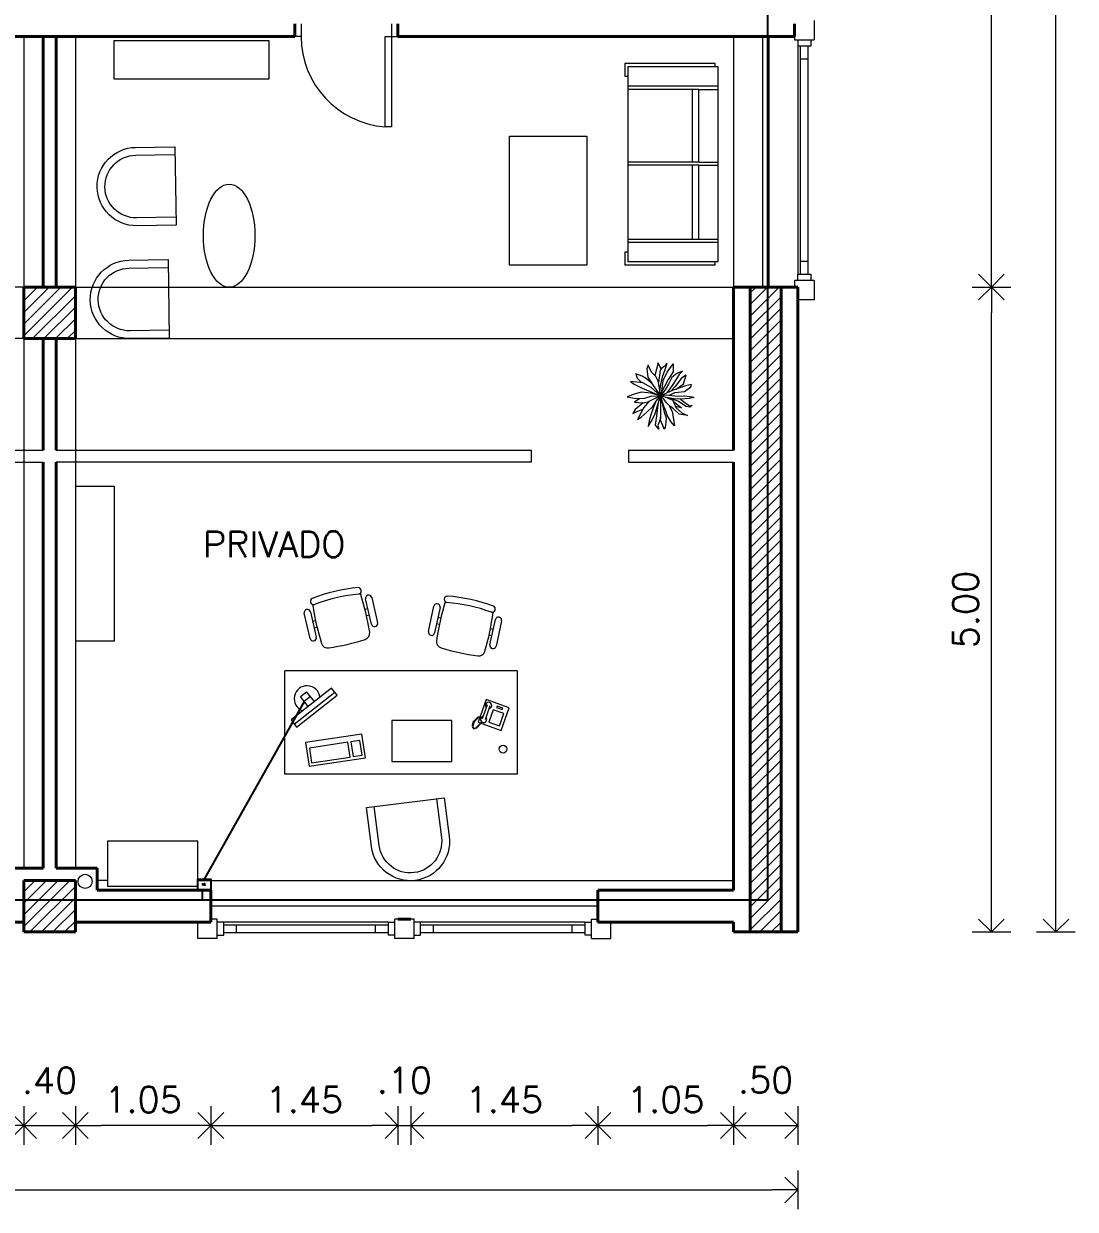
# Model space of a CAD drawing. Extents: x 952 to 1351, y -109 to 188.
# Drawn here: x 1339.54 to 1347.69, y 112.71 to 121.9 of the extents above; entities that cross this region are included whole.
import ezdxf

# ---------------------------------------------------------------- set-up
doc = ezdxf.new("R2010")
doc.units = 0
doc.header["$LTSCALE"] = 0.5
doc.layers.get('0').update_dxf_attribs({"linetype": 'CONTINUOUS'})
doc.layers.get('Defpoints').update_dxf_attribs({"linetype": 'CONTINUOUS'})
for name, color, linetype, lineweight in [('Acotaciones', 9, 'CONTINUOUS', 9), ('Carpintería', 55, 'CONTINUOUS', 20), ('Detalles .05', 243, 'CONTINUOUS', 5), ('Detalles 01', 8, 'CONTINUOUS', 9), ('Equipamiento movil', 33, 'CONTINUOUS', 9), ('Muros corte', 7, 'CONTINUOUS', 40), ('Punta 02', 11, 'CONTINUOUS', 20), ('Tratamiento pisos', 251, 'CONTINUOUS', 9), ('Vidrios', 147, 'CONTINUOUS', 13)]:
    doc.layers.add(name, color=color, linetype=linetype, lineweight=lineweight)
doc.layers.add('Cableado', color=100, linetype='CONTINUOUS')
doc.styles.add('Texto 2 mm', font='simplex.shx', dxfattribs={"height": 0.2})
doc.styles.add('Texto 5 mm', font='simplex.shx', dxfattribs={"height": 0.5})
doc.dimstyles.new('Primera línea', dxfattribs={"dimscale": 0, "dimtxt": 0.2, "dimasz": 0.2, "dimexe": 0.15, "dimexo": 0, "dimgap": 0.1, "dimtad": 1, "dimzin": 4, "dimdsep": 46, "dimtxsty": 'Texto 2 mm', "dimblk": 'OPEN90', "dimcen": 2.5, "dimclrd": 256, "dimclre": 256, "dimclrt": 256, "dimadec": 0, "dimazin": 0, "dimtfac": 1, "dimtmove": 2, "dimatfit": 3, "dimldrblk": 'OPEN90', "dimfxl": 1, "dimtolj": 1, "dimtzin": 0, "dimlwd": -1, "dimlwe": -1, "dimarcsym": 0})
doc.dimstyles.new('Segunda línea', dxfattribs={"dimscale": 0, "dimtxt": 0.2, "dimasz": 0.2, "dimexe": 0.15, "dimexo": 0.5, "dimgap": 0.1, "dimtad": 1, "dimzin": 4, "dimdsep": 46, "dimtxsty": 'Texto 2 mm', "dimblk": 'OPEN90', "dimcen": 2.5, "dimclrd": 256, "dimclre": 256, "dimclrt": 256, "dimadec": 0, "dimazin": 0, "dimtfac": 1, "dimtmove": 2, "dimatfit": 3, "dimldrblk": 'OPEN90', "dimfxl": 1, "dimtolj": 1, "dimtzin": 0, "dimlwd": -1, "dimlwe": -1, "dimarcsym": 0})
pattern_1 = [(45, (102.69759, 2.652385), (-0.0449012806, 0.0449012806), [])]

# ---------------------------------------------------------------- blocks, each defined once
blk = doc.blocks.new('_Open90')
at = {"color": 0, "linetype": 'ByBlock', "lineweight": -2}
for p, q in [((-0.5, 0.5), (0, 0)), ((0, 0), (-1, 0)), ((0, 0), (-0.5, -0.5))]:
    blk.add_line(p, q, dxfattribs=at)
blk = doc.blocks.new('*D403')
at = {"layer": 'Acotaciones', "transparency": 16777216}
for p, q in [((1346.8932, 119.8575), (1347.1932, 119.8575)), ((1347.0432, 115.0575), (1347.0432, 119.6575)), ((1346.8932, 114.8575), (1347.1932, 114.8575))]:
    blk.add_line(p, q, dxfattribs=at)
at = {"layer": 'Defpoints', "color": 0, "transparency": 16777216}
for p in [(1346.8932, 119.8575), (1347.0432, 119.8575), (1346.8932, 114.8575)]:
    blk.add_point(p, dxfattribs=at)
at = {"layer": 'Acotaciones', "transparency": 16777216, "xscale": 0.2, "yscale": 0.2, "zscale": 0.2}
for p, rotation in [((1347.0432, 119.8575), 90), ((1347.0432, 114.8575), 270)]:
    blk.add_blockref('_Open90', p, dxfattribs=dict(at, rotation=rotation))
at = {"layer": 'Acotaciones', "transparency": 16777216, "insert": (1346.8432, 117.3575), "char_height": 0.2, "attachment_point": 5, "rotation": 90, "style": 'Texto 2 mm'}
blk.add_mtext('\\A1;5.00', dxfattribs=at)
blk = doc.blocks.new('*D404')
at = {"layer": 'Acotaciones', "transparency": 16777216}
for p, q in [((1346.8932, 125.8575), (1347.1932, 125.8575)), ((1347.0432, 120.0575), (1347.0432, 125.6575)), ((1346.8932, 119.8575), (1347.1932, 119.8575))]:
    blk.add_line(p, q, dxfattribs=at)
at = {"layer": 'Defpoints', "color": 0, "transparency": 16777216}
for p in [(1346.8932, 125.8575), (1347.0432, 125.8575), (1346.8932, 119.8575)]:
    blk.add_point(p, dxfattribs=at)
at = {"layer": 'Acotaciones', "transparency": 16777216, "xscale": 0.2, "yscale": 0.2, "zscale": 0.2}
for p, rotation in [((1347.0432, 125.8575), 90), ((1347.0432, 119.8575), 270)]:
    blk.add_blockref('_Open90', p, dxfattribs=dict(at, rotation=rotation))
at = {"layer": 'Acotaciones', "transparency": 16777216, "insert": (1346.8432, 122.8575), "char_height": 0.2, "attachment_point": 5, "rotation": 90, "style": 'Texto 2 mm'}
blk.add_mtext('\\A1;6.00', dxfattribs=at)
blk = doc.blocks.new('*D406')
at = {"layer": 'Acotaciones', "transparency": 16777216}
for p, q in [((1347.3932, 130.8575), (1347.6932, 130.8575)), ((1347.5432, 115.0575), (1347.5432, 130.6575)), ((1347.3932, 114.8575), (1347.6932, 114.8575))]:
    blk.add_line(p, q, dxfattribs=at)
at = {"layer": 'Defpoints', "color": 0, "transparency": 16777216}
for p in [(1346.8932, 130.8575), (1347.5432, 130.8575), (1346.8932, 114.8575)]:
    blk.add_point(p, dxfattribs=at)
at = {"layer": 'Acotaciones', "transparency": 16777216, "xscale": 0.2, "yscale": 0.2, "zscale": 0.2}
for p, rotation in [((1347.5432, 130.8575), 90), ((1347.5432, 114.8575), 270)]:
    blk.add_blockref('_Open90', p, dxfattribs=dict(at, rotation=rotation))
at = {"layer": 'Acotaciones', "transparency": 16777216, "insert": (1347.3432, 122.8575), "char_height": 0.2, "attachment_point": 5, "rotation": 90, "style": 'Texto 2 mm'}
blk.add_mtext('\\A1;16.00', dxfattribs=at)
blk = doc.blocks.new('*D421')
at = {"layer": 'Acotaciones', "transparency": 16777216}
for p, q in [((1340.9932, 113.5075), (1340.9932, 113.2075)), ((1342.4432, 113.5075), (1342.4432, 113.2075)), ((1341.1932, 113.3575), (1342.2432, 113.3575))]:
    blk.add_line(p, q, dxfattribs=at)
at = {"layer": 'Defpoints', "color": 0, "transparency": 16777216}
for p in [(1340.9932, 113.5075), (1342.4432, 113.5075), (1342.4432, 113.3575)]:
    blk.add_point(p, dxfattribs=at)
at = {"layer": 'Acotaciones', "transparency": 16777216, "xscale": 0.2, "yscale": 0.2, "zscale": 0.2, "rotation": 180}
blk.add_blockref('_Open90', (1340.9932, 113.3575), dxfattribs=at)
at = {"layer": 'Acotaciones', "transparency": 16777216, "xscale": 0.2, "yscale": 0.2, "zscale": 0.2}
blk.add_blockref('_Open90', (1342.4432, 113.3575), dxfattribs=at)
at = {"layer": 'Acotaciones', "transparency": 16777216, "insert": (1341.7182, 113.5575), "char_height": 0.2, "attachment_point": 5, "style": 'Texto 2 mm'}
blk.add_mtext('\\A1;1.45', dxfattribs=at)
blk = doc.blocks.new('*D422')
at = {"layer": 'Acotaciones', "transparency": 16777216}
for p, q in [((1342.5432, 113.5075), (1342.5432, 113.2075)), ((1343.9932, 113.5075), (1343.9932, 113.2075)), ((1342.7432, 113.3575), (1343.7932, 113.3575))]:
    blk.add_line(p, q, dxfattribs=at)
at = {"layer": 'Defpoints', "color": 0, "transparency": 16777216}
for p in [(1342.5432, 113.5075), (1343.9932, 113.5075), (1343.9932, 113.3575)]:
    blk.add_point(p, dxfattribs=at)
at = {"layer": 'Acotaciones', "transparency": 16777216, "xscale": 0.2, "yscale": 0.2, "zscale": 0.2, "rotation": 180}
blk.add_blockref('_Open90', (1342.5432, 113.3575), dxfattribs=at)
at = {"layer": 'Acotaciones', "transparency": 16777216, "xscale": 0.2, "yscale": 0.2, "zscale": 0.2}
blk.add_blockref('_Open90', (1343.9932, 113.3575), dxfattribs=at)
at = {"layer": 'Acotaciones', "transparency": 16777216, "insert": (1343.2682, 113.5575), "char_height": 0.2, "attachment_point": 5, "style": 'Texto 2 mm'}
blk.add_mtext('\\A1;1.45', dxfattribs=at)
blk = doc.blocks.new('*D423')
at = {"layer": 'Acotaciones', "transparency": 16777216}
for p, q in [((1343.9932, 113.5075), (1343.9932, 113.2075)), ((1345.0432, 113.5075), (1345.0432, 113.2075)), ((1344.1932, 113.3575), (1344.8432, 113.3575))]:
    blk.add_line(p, q, dxfattribs=at)
at = {"layer": 'Defpoints', "color": 0, "transparency": 16777216}
for p in [(1343.9932, 113.5075), (1345.0432, 113.5075), (1345.0432, 113.3575)]:
    blk.add_point(p, dxfattribs=at)
at = {"layer": 'Acotaciones', "transparency": 16777216, "xscale": 0.2, "yscale": 0.2, "zscale": 0.2, "rotation": 180}
blk.add_blockref('_Open90', (1343.9932, 113.3575), dxfattribs=at)
at = {"layer": 'Acotaciones', "transparency": 16777216, "xscale": 0.2, "yscale": 0.2, "zscale": 0.2}
blk.add_blockref('_Open90', (1345.0432, 113.3575), dxfattribs=at)
at = {"layer": 'Acotaciones', "transparency": 16777216, "insert": (1344.5182, 113.5575), "char_height": 0.2, "attachment_point": 5, "style": 'Texto 2 mm'}
blk.add_mtext('\\A1;1.05', dxfattribs=at)
blk = doc.blocks.new('*D424')
at = {"layer": 'Acotaciones', "transparency": 16777216}
for p, q in [((1317.3432, 113.0075), (1317.3432, 112.7075)), ((1345.5432, 113.0075), (1345.5432, 112.7075)), ((1317.5432, 112.8575), (1345.3432, 112.8575))]:
    blk.add_line(p, q, dxfattribs=at)
at = {"layer": 'Defpoints', "color": 0, "transparency": 16777216}
for p in [(1317.3432, 113.5075), (1345.5432, 113.5075), (1345.5432, 112.8575)]:
    blk.add_point(p, dxfattribs=at)
at = {"layer": 'Acotaciones', "transparency": 16777216, "xscale": 0.2, "yscale": 0.2, "zscale": 0.2, "rotation": 180}
blk.add_blockref('_Open90', (1317.3432, 112.8575), dxfattribs=at)
at = {"layer": 'Acotaciones', "transparency": 16777216, "xscale": 0.2, "yscale": 0.2, "zscale": 0.2}
blk.add_blockref('_Open90', (1345.5432, 112.8575), dxfattribs=at)
at = {"layer": 'Acotaciones', "transparency": 16777216, "insert": (1331.4432, 113.0575), "char_height": 0.2, "attachment_point": 5, "style": 'Texto 2 mm'}
blk.add_mtext('\\A1;28.20', dxfattribs=at)
blk = doc.blocks.new('*D425')
at = {"layer": 'Acotaciones', "transparency": 16777216}
for p, q in [((1338.4432, 113.5075), (1338.4432, 113.2075)), ((1339.5432, 113.5075), (1339.5432, 113.2075)), ((1338.6432, 113.3575), (1339.3432, 113.3575))]:
    blk.add_line(p, q, dxfattribs=at)
at = {"layer": 'Defpoints', "color": 0, "transparency": 16777216}
for p in [(1338.4432, 113.5075), (1339.5432, 113.5075), (1339.5432, 113.3575)]:
    blk.add_point(p, dxfattribs=at)
at = {"layer": 'Acotaciones', "transparency": 16777216, "xscale": 0.2, "yscale": 0.2, "zscale": 0.2, "rotation": 180}
blk.add_blockref('_Open90', (1338.4432, 113.3575), dxfattribs=at)
at = {"layer": 'Acotaciones', "transparency": 16777216, "xscale": 0.2, "yscale": 0.2, "zscale": 0.2}
blk.add_blockref('_Open90', (1339.5432, 113.3575), dxfattribs=at)
at = {"layer": 'Acotaciones', "transparency": 16777216, "insert": (1338.9932, 113.5575), "char_height": 0.2, "attachment_point": 5, "style": 'Texto 2 mm'}
blk.add_mtext('\\A1;1.10', dxfattribs=at)
blk = doc.blocks.new('*D426')
at = {"layer": 'Acotaciones', "transparency": 16777216}
for p, q in [((1339.9432, 113.5075), (1339.9432, 113.2075)), ((1340.9932, 113.5075), (1340.9932, 113.2075)), ((1340.7932, 113.3575), (1340.1432, 113.3575))]:
    blk.add_line(p, q, dxfattribs=at)
at = {"layer": 'Defpoints', "color": 0, "transparency": 16777216}
for p in [(1339.9432, 113.5075), (1340.9932, 113.5075), (1339.9432, 113.3575)]:
    blk.add_point(p, dxfattribs=at)
at = {"layer": 'Acotaciones', "transparency": 16777216, "xscale": 0.2, "yscale": 0.2, "zscale": 0.2, "rotation": 180}
blk.add_blockref('_Open90', (1339.9432, 113.3575), dxfattribs=at)
at = {"layer": 'Acotaciones', "transparency": 16777216, "xscale": 0.2, "yscale": 0.2, "zscale": 0.2}
blk.add_blockref('_Open90', (1340.9932, 113.3575), dxfattribs=at)
at = {"layer": 'Acotaciones', "transparency": 16777216, "insert": (1340.4682, 113.5575), "char_height": 0.2, "attachment_point": 5, "style": 'Texto 2 mm'}
blk.add_mtext('\\A1;1.05', dxfattribs=at)
blk = doc.blocks.new('Silla 2')
for p, q in [((15, 15), (0, 15)), ((0, 15), (0, -15)), ((15, 12), (0, 12)), ((0, -12), (15, -12)), ((0, -15), (15, -15))]:
    blk.add_line(p, q)
for radius in [15, 12]:
    blk.add_arc((15, 0), radius, 270, 90)
blk = doc.blocks.new('Treei')
for p, q in [((-2.15, 4.1), (-3.71, 4.62)), ((-3.71, 4.62), (-3.16, 3.73)), ((-1.6, 5.41), (-2.01, 5.58)), ((-2.01, 5.58), (-1.8, 4.47)), ((-1.8, 4.47), (-1.02, 2.25)), ((-0.75, 4.27), (-1.6, 5.41)), ((0.01, 4.32), (0.22, 5.68)), ((0.06, 3.09), (0.01, 4.32)), ((0.22, 5.68), (0.34, 5.97)), ((0.34, 5.97), (0.52, 5.11)), ((0.52, 5.11), (0.61, 3.71)), ((0.61, 3.58), (1.42, 4.57)), ((1.92, 4.62), (1.05, 3.19)), ((1.42, 4.57), (1.81, 5.28)), ((1.81, 5.28), (1.78, 5.7)), ((1.78, 5.7), (2.06, 5.28)), ((2.06, 5.28), (1.92, 4.62)), ((3.12, 3.85), (3.58, 4.84)), ((3.58, 4.84), (3.3, 3.31)), ((-5.76, 2.23), (-4.31, 2.25)), ((-4.26, 1.14), (-5.76, 2.23)), ((-3.94, 3.46), (-4.45, 3.93)), ((-4.45, 3.93), (-4.03, 2.89)), ((-4.31, 2.25), (-2.93, 1.32)), ((-4.03, 2.89), (-3.28, 2.03)), ((-3.05, 2.89), (-3.94, 3.46)), ((-3.16, 3.73), (-1.67, 2.62)), ((-1.83, 2.15), (-3.05, 2.89)), ((-1.21, 2.79), (-2.15, 4.1)), ((-0.51, 1.14), (-1.83, 2.15)), ((-1.67, 2.62), (-0.88, 1.91)), ((-1.02, 2.25), (0.03, -0.03)), ((-0.56, 2.57), (-0.75, 4.27)), ((-0.11, 1.56), (-0.56, 2.57)), ((-0.17, 1), (0.06, 3.09)), ((0.2, 0.77), (0.8, 2.18)), ((0.57, 2.38), (0.31, 1.05)), ((1.05, 3.19), (0.44, 1.74)), ((0.61, 3.71), (0.57, 2.38)), ((0.8, 2.18), (2.11, 2.72)), ((0.96, 2.25), (2.2, 3.73)), ((2.2, 3.73), (1.92, 2.62)), ((2.36, 2.28), (1.99, 1.81)), ((2.11, 2.72), (3.12, 3.85)), ((3.3, 3.31), (2.36, 2.28)), ((2.82, 2.08), (4.22, 2.33)), ((4.22, 2.33), (5.46, 2.47)), ((5.46, 2.47), (4.64, 1.81)), ((-4.76, 0.09), (-5.92, -0.48)), ((-5.51, 0.92), (-5.8, 1.09)), ((-5.8, 1.09), (-4.68, 0.77)), ((-5.12, 0.4), (-5.51, 0.92)), ((-4.61, -0.04), (-5.12, 0.4)), ((-4.68, 0.77), (-3.34, 0.26)), ((-2.77, 0.45), (-4.26, 1.14)), ((-3.34, 0.26), (-1.78, -0.09)), ((-3.28, 2.03), (-2.08, 1.39)), ((-2.93, 1.32), (-0.51, 0.11)), ((-0.77, 0.18), (-2.77, 0.45)), ((-2.08, 1.39), (-1.04, 0.82)), ((-1.04, 0.82), (0.03, -0.03)), ((0.03, -0.03), (-0.77, 0.18)), ((0.03, -0.03), (-0.17, 1)), ((0.03, -0.03), (0.2, 0.77)), ((2.04, 0.65), (0.03, -0.03)), ((0.7, 0.63), (0.03, -0.03)), ((0.03, -0.03), (2.96, 0.63)), ((1.85, 0.03), (0.03, -0.03)), ((1.28, 1.02), (0.7, 0.63)), ((1.99, 1.81), (1.28, 1.02)), ((1.69, 1.48), (2.82, 2.08)), ((3.28, 0.01), (1.85, 0.03)), ((2.73, 0.9), (2.04, 0.65)), ((3.51, 1.17), (2.73, 0.9)), ((2.96, 0.63), (3.97, 1)), ((4.41, -0.01), (3.28, 0.01)), ((4.64, 1.81), (3.51, 1.17)), ((3.97, 1), (4.77, 0.95)), ((5.39, 0.4), (4.41, -0.01)), ((4.77, 0.95), (5.72, 0.8)), ((6.02, 0.65), (5.39, 0.4)), ((5.72, 0.8), (6.02, 0.65)), ((-5.92, -0.48), (-3.64, -1.03)), ((-4.26, -1.67), (-5.51, -2.28)), ((-2.36, -0.36), (-4.61, -0.04)), ((-3.44, -0.9), (-4.26, -1.67)), ((-2.65, -0.43), (-3.44, -0.9)), ((-3.37, -2.31), (-1.83, -1.37)), ((-2.28, -1.64), (-3.05, -2.53)), ((-1.34, -0.24), (-2.65, -0.43)), ((-1.46, -1.72), (-2.33, -3.24)), ((-1.83, -1.37), (0.03, -0.03)), ((-1.78, -0.09), (-0.95, -0.18)), ((0.03, -0.03), (-1.46, -1.72)), ((-1.39, -3.32), (0.03, -0.03)), ((0.03, -0.03), (-1.34, -0.24)), ((-0.47, -1.76), (-0.63, -3.46)), ((0.03, -0.03), (-0.47, -1.76)), ((0.11, -1.72), (0.03, -0.03)), ((0.03, -0.03), (1.07, -2.16)), ((1, -0.83), (0.03, -0.03)), ((3.21, -0.98), (0.03, -0.03)), ((0.45, -2.92), (0.11, -1.72)), ((1.97, -1.44), (1, -0.83)), ((1.3, -3.19), (1.03, -2.11)), ((4.06, -0.75), (1.24, -0.39)), ((1.31, -1.02), (3.1, -1.64)), ((2.93, -2.41), (1.97, -1.44)), ((3.1, -1.64), (4.24, -2.04)), ((4.47, -1.62), (3.21, -0.98)), ((3.92, 0), (5.37, -0.51)), ((5.3, -0.93), (4.06, -0.75)), ((4.24, -2.04), (5.56, -2.28)), ((5.56, -2.28), (4.47, -1.62)), ((6.02, -0.34), (5.3, -0.93)), ((5.37, -0.51), (6.02, -0.34)), ((-5.51, -2.28), (-4.86, -2.48)), ((-4.86, -2.48), (-3.37, -2.31)), ((-3.55, -3.37), (-3.92, -4.48)), ((-3.92, -4.48), (-3.16, -4.25)), ((-3.05, -2.53), (-3.55, -3.37)), ((-3.16, -4.25), (-2.38, -3.46)), ((-2.33, -3.24), (-2.56, -5.44)), ((-2.06, -4.77), (-1.39, -3.32)), ((-0.63, -3.46), (-0.35, -4.6)), ((0.5, -4.43), (0.45, -2.92)), ((0.5, -3.74), (1.19, -4.72)), ((1.07, -2.16), (2.15, -3.07)), ((1.19, -4.72), (1.28, -3.19)), ((1.28, -3.19), (2.47, -4.62)), ((2.15, -3.07), (3.12, -3.59)), ((2.93, -4.4), (2.43, -3.22)), ((3.85, -3.54), (2.93, -2.41)), ((3.12, -3.59), (4.27, -4.18)), ((4.27, -4.18), (3.85, -3.54)), ((-2.56, -5.44), (-2.06, -4.77)), ((-0.35, -4.6), (0.2, -6.03)), ((0.2, -6.03), (0.5, -4.43)), ((2.47, -4.62), (3.23, -5.02)), ((3.23, -5.02), (2.93, -4.4))]:
    blk.add_line(p, q)
blk = doc.blocks.new('TELEFONO')
at = {"layer": 'Detalles .05'}
for p, q in [((0.139, 0.134), (-0.098, 0.134)), ((-0.098, 0.134), (-0.098, -0.099)), ((0.139, -0.099), (0.139, 0.134)), ((-0.071, 0.089), (-0.071, -0.055)), ((-0.043, 0.089), (-0.043, -0.055)), ((0.108, 0.063), (0, 0.063)), ((0, 0.063), (0, -0.063)), ((0.081, 0.108), (0.023, 0.108)), ((0.023, 0.108), (0.023, 0.094)), ((0.023, 0.094), (0.081, 0.094)), ((0.027, 0.041), (0.027, 0.041)), ((0.027, 0.014), (0.027, 0.014)), ((0.054, 0.041), (0.054, 0.041)), ((0.054, 0.014), (0.054, 0.014)), ((0.081, 0.094), (0.081, 0.108)), ((0.081, 0.041), (0.081, 0.041)), ((0.081, 0.014), (0.081, 0.014)), ((0.108, -0.063), (0.108, 0.063)), ((-0.129, -0.104), (-0.147, -0.11)), ((-0.124, -0.093), (-0.141, -0.098)), ((-0.118, -0.081), (-0.135, -0.087)), ((-0.112, -0.07), (-0.129, -0.075)), ((-0.106, -0.058), (-0.124, -0.064)), ((-0.101, -0.047), (-0.118, -0.052)), ((-0.098, -0.099), (0.139, -0.099)), ((-0.067, -0.083), (-0.078, -0.116)), ((0, -0.063), (0.108, -0.063)), ((0.027, -0.013), (0.027, -0.013)), ((0.027, -0.04), (0.027, -0.04)), ((0.054, -0.013), (0.054, -0.013)), ((0.054, -0.04), (0.054, -0.04)), ((0.081, -0.013), (0.081, -0.013)), ((0.081, -0.04), (0.081, -0.04)), ((-0.129, -0.116), (-0.147, -0.121)), ((-0.129, -0.127), (-0.147, -0.133)), ((-0.129, -0.139), (-0.147, -0.145)), ((-0.124, -0.15), (-0.141, -0.156)), ((-0.118, -0.162), (-0.135, -0.168)), ((-0.104, -0.17), (-0.122, -0.176)), ((-0.089, -0.156), (-0.106, -0.162)), ((-0.083, -0.145), (-0.101, -0.15)), ((-0.078, -0.133), (-0.095, -0.139)), ((-0.072, -0.121), (-0.089, -0.127))]:
    blk.add_line(p, q, dxfattribs=at)
for centre, start, end in [((-0.057, 0.089), 298.4915, 241.5085), ((-0.057, -0.055), 118.4915, 61.5085)]:
    blk.add_arc(centre, 0.0302, start, end, dxfattribs=at)
blk = doc.blocks.new('RECTANG')
for p, q in [((1, 1), (0, 1)), ((0, 1), (0, 0)), ((1, 0), (1, 1)), ((0, 0), (1, 0))]:
    blk.add_line(p, q)
blk = doc.blocks.new('KEYBOARD', base_point=(60, 294))
for p, xscale, yscale, zscale in [((60, 294), 19, 8, 19), ((61, 295), 13, 5, 13), ((75, 295), 3, 5, 3)]:
    blk.add_blockref('RECTANG', p, dxfattribs=dict(xscale=xscale, yscale=yscale, zscale=zscale))
blk = doc.blocks.new('Silla 1')
at = {"layer": 'Equipamiento movil'}
for p, q in [((-0.1131, 0.2664), (0.0295, 0.409)), ((0.0638, 0.3747), (-0.0788, 0.2321)), ((-0.0254, 0.2855), (-0.0091, 0.2693)), ((0.0104, 0.3213), (0.0268, 0.3048)), ((0.2321, -0.0788), (0.3747, 0.0638)), ((0.409, 0.0295), (0.2664, -0.1131)), ((0.3048, 0.0268), (0.3213, 0.0104)), ((0.2693, -0.0091), (0.2855, -0.0254))]:
    blk.add_line(p, q, dxfattribs=at)
for centre, radius, start, end in [((1.4058, -1.1273), 1.9881, 130.22446, 139.18175), ((0.0467, 0.3919), 0.0242, 315, 135), ((0.1468, 0.3964), 0.0255, 61.36309, 224.37493), ((-0.654, -0.654), 1.2956, 37.15841, 52.84159), ((-0.6508, -0.6508), 1.3416, 37.13099, 52.86901), ((-0.0959, 0.2492), 0.0242, 135, 315), ((-0.0605, 0.1393), 0.0505, 139.18175, 220.81825), ((1.4058, 1.4058), 1.9881, 220.81825, 229.18175), ((-1.1273, 1.4058), 1.9881, 310.81825, 319.77554), ((0.3964, 0.1468), 0.0255, 225.62507, 28.63691), ((0.3919, 0.0467), 0.0242, 315, 135), ((0.2492, -0.0959), 0.0242, 135, 315), ((0.1393, -0.0605), 0.0505, 229.18175, 310.81825)]:
    blk.add_arc(centre, radius, start, end, dxfattribs=at)

msp = doc.modelspace()

# ---------------------------------------------------------------- hatches: boundary and pattern name
at = {"layer": 'Detalles 01'}
h = msp.add_hatch(dxfattribs=at)
h.set_pattern_fill('ANSI31,_O', color=256, scale=0.02)
h.set_pattern_definition(pattern_1)
h.paths.add_polyline_path([(1339.9432, 119.8575), (1339.5432, 119.8575), (1339.5432, 119.4575), (1339.9432, 119.4575)])
h = msp.add_hatch(dxfattribs=at)
h.set_pattern_fill('ANSI31,_O', color=256, scale=0.02)
h.set_pattern_definition(pattern_1)
h.paths.add_polyline_path([(1345.4132, 119.8575), (1345.1732, 119.8575), (1345.1732, 114.8575), (1345.4132, 114.8575)])
h = msp.add_hatch(dxfattribs=at)
h.set_pattern_fill('ANSI31,_O', color=256, scale=0.02)
h.set_pattern_definition(pattern_1)
h.paths.add_polyline_path([(1339.9432, 115.2575), (1339.5432, 115.2575), (1339.5432, 114.8575), (1339.9432, 114.8575)])

# ---------------------------------------------------------------- linework, layer by layer
at = {"layer": 'Acotaciones'}
for p, q in [((1339.5432, 113.3575), (1339.6432, 113.4575)), ((1339.9432, 113.3575), (1339.8432, 113.4575)), ((1345.0432, 113.5075), (1345.0432, 113.2075)), ((1345.0432, 113.3575), (1345.1432, 113.4575)), ((1345.5432, 113.3575), (1345.4432, 113.4575)), ((1345.5432, 113.5075), (1345.5432, 113.2075)), ((1339.5432, 113.3575), (1339.9432, 113.3575)), ((1339.6432, 113.2575), (1339.5432, 113.3575)), ((1339.8432, 113.2575), (1339.9432, 113.3575)), ((1342.4432, 113.3575), (1342.5432, 113.3575)), ((1345.0432, 113.3575), (1345.5432, 113.3575)), ((1345.1432, 113.2575), (1345.0432, 113.3575)), ((1345.4432, 113.2575), (1345.5432, 113.3575))]:
    msp.add_line(p, q, dxfattribs=at)
at = {"layer": 'Cableado'}
for p, q in [((1345.3072, 128.3549), (1345.3072, 115.1074)), ((1341.7176, 116.6455), (1340.9427, 115.2671)), ((1340.9289, 115.1074), (1340.9289, 115.1825)), ((1335.3875, 115.1075), (1340.9289, 115.1074)), ((1340.9289, 115.1074), (1345.3072, 115.1074))]:
    msp.add_line(p, q, dxfattribs=at)
msp.add_lwpolyline([(1340.8932, 115.2671), (1340.9927, 115.2671), (1340.9927, 115.1825), (1340.8932, 115.1825)], close=True, dxfattribs=at)
at = {"layer": 'Carpintería'}
for p, q in [((1341.6932, 121.8992), (1341.6932, 121.7992)), ((1342.3932, 121.8992), (1342.3932, 121.7992)), ((1345.6682, 121.9242), (1345.6682, 121.7742)), ((1341.6932, 121.7992), (1341.6432, 121.7992)), ((1342.3432, 121.0992), (1342.3432, 121.7992)), ((1342.3432, 121.7992), (1342.3932, 121.7992)), ((1342.3932, 121.7992), (1342.4432, 121.7992)), ((1342.3932, 121.7992), (1342.3932, 121.0992)), ((1345.5182, 121.7992), (1345.5182, 121.7742)), ((1345.5182, 121.7742), (1345.6682, 121.7742)), ((1345.5432, 121.7742), (1345.5432, 121.7242)), ((1345.6432, 121.7242), (1345.5432, 121.7242)), ((1345.5632, 119.9575), (1345.5632, 121.7242)), ((1345.6232, 119.9575), (1345.6232, 121.7242)), ((1345.6432, 121.7742), (1345.6432, 121.7242)), ((1345.6232, 121.6242), (1345.5632, 121.6242)), ((1342.3932, 121.0992), (1342.3432, 121.0992)), ((1345.5632, 120.0575), (1345.6232, 120.0575)), ((1345.5432, 119.9075), (1345.5432, 119.9575)), ((1345.5432, 119.9575), (1345.6432, 119.9575)), ((1345.6432, 119.9575), (1345.6432, 119.9075)), ((1345.6682, 119.9075), (1345.5182, 119.9075)), ((1345.5182, 119.9075), (1345.5182, 119.8575)), ((1345.6682, 119.9075), (1345.6682, 119.7575)), ((1345.6682, 119.7575), (1345.5432, 119.7575)), ((1340.8932, 114.8075), (1340.8932, 114.9325)), ((1341.0432, 114.9575), (1340.9932, 114.9575)), ((1341.0432, 114.8075), (1341.0432, 114.9575)), ((1341.0932, 114.9325), (1341.0432, 114.9325)), ((1341.0932, 114.8325), (1341.0932, 114.9325)), ((1341.0932, 114.9125), (1342.3682, 114.9125)), ((1341.1932, 114.8525), (1341.1932, 114.9125)), ((1342.2682, 114.8525), (1342.2682, 114.9125)), ((1342.3682, 114.9325), (1342.3682, 114.8325)), ((1342.3682, 114.9325), (1342.4182, 114.9325)), ((1342.4182, 114.8075), (1342.4182, 114.9575)), ((1342.4432, 114.9575), (1342.4182, 114.9575)), ((1342.5682, 114.9575), (1342.5432, 114.9575)), ((1342.5682, 114.8075), (1342.5682, 114.9575)), ((1342.6182, 114.9325), (1342.5682, 114.9325)), ((1342.6182, 114.8325), (1342.6182, 114.9325)), ((1342.6182, 114.9125), (1343.8932, 114.9125)), ((1342.7182, 114.8525), (1342.7182, 114.9125)), ((1343.7932, 114.8525), (1343.7932, 114.9125)), ((1343.8932, 114.8325), (1343.8932, 114.9325)), ((1343.8932, 114.9325), (1343.9432, 114.9325)), ((1343.9432, 114.8075), (1343.9432, 114.9575)), ((1343.9432, 114.9575), (1343.9932, 114.9575)), ((1344.0932, 114.8075), (1344.0932, 114.9325)), ((1341.0432, 114.8075), (1340.8932, 114.8075)), ((1341.0432, 114.8325), (1341.0932, 114.8325)), ((1341.0932, 114.8525), (1342.3682, 114.8525)), ((1342.4182, 114.8325), (1342.3682, 114.8325)), ((1342.5682, 114.8075), (1342.4182, 114.8075)), ((1342.5682, 114.8325), (1342.6182, 114.8325)), ((1342.6182, 114.8525), (1343.8932, 114.8525)), ((1343.9432, 114.8325), (1343.8932, 114.8325)), ((1343.9432, 114.8075), (1344.0932, 114.8075))]:
    msp.add_line(p, q, dxfattribs=at)
at = {"layer": 'Detalles 01'}
for p, q in [((1345.2682, 121.7992), (1345.2682, 119.8575)), ((1345.3182, 121.7992), (1345.3182, 119.8575)), ((1345.5432, 121.7242), (1345.5432, 119.9575)), ((1342.5432, 115.1075), (1340.9932, 115.1075)), ((1343.9932, 115.1075), (1342.5432, 115.1075)), ((1342.4432, 115.0575), (1340.9932, 115.0575)), ((1343.9932, 115.0575), (1342.4432, 115.0575)), ((1342.3682, 114.9325), (1341.0932, 114.9325)), ((1343.8932, 114.9325), (1342.6182, 114.9325))]:
    msp.add_line(p, q, dxfattribs=at)
msp.add_circle((1340.0188, 115.2497), 0.055, dxfattribs=at)
msp.add_arc((1342.3967, 121.8006), 0.7035, 180.11712, 265.64068, dxfattribs=at)
at = {"layer": 'Equipamiento movil'}
for p, q in [((1340.2432, 121.7692), (1341.4432, 121.7692)), ((1340.2432, 121.4692), (1340.2432, 121.7692)), ((1341.4432, 121.7692), (1341.4432, 121.4692)), ((1341.4432, 121.4692), (1340.2432, 121.4692)), ((1343.3069, 120.027), (1343.3069, 121.027)), ((1343.3069, 121.027), (1343.9069, 121.027)), ((1343.9069, 121.027), (1343.9069, 120.027)), ((1343.9069, 120.027), (1343.3069, 120.027)), ((1339.9432, 118.3128), (1340.2432, 118.3128)), ((1340.2432, 118.3128), (1340.2432, 117.1128)), ((1340.2432, 117.1128), (1339.9432, 117.1128)), ((1341.5668, 116.0811), (1341.5668, 116.8811)), ((1343.3668, 116.8811), (1341.5668, 116.8811)), ((1343.3668, 116.8811), (1343.3668, 116.0811)), ((1341.9293, 116.7484), (1341.6149, 116.501)), ((1341.9725, 116.6934), (1341.9293, 116.7484)), ((1341.6396, 116.4696), (1341.954, 116.7169)), ((1341.6582, 116.446), (1341.9725, 116.6934)), ((1341.6878, 116.6833), (1341.7349, 116.7204)), ((1341.7485, 116.6062), (1341.6878, 116.6833)), ((1341.7647, 116.6826), (1341.7176, 116.6455)), ((1341.7957, 116.6433), (1341.7349, 116.7204)), ((1341.6149, 116.501), (1341.6582, 116.446)), ((1342.3964, 116.4964), (1342.3964, 116.1801)), ((1342.8623, 116.4964), (1342.3964, 116.4964)), ((1342.8623, 116.1801), (1342.8623, 116.4964)), ((1342.3964, 116.1801), (1342.8623, 116.1801)), ((1343.3668, 116.0811), (1341.5668, 116.0811)), ((1340.8932, 115.5625), (1340.1932, 115.5625)), ((1340.1932, 115.5625), (1340.1932, 115.2125)), ((1340.8932, 115.2125), (1340.8932, 115.5625)), ((1340.1932, 115.2125), (1340.8932, 115.2125))]:
    msp.add_line(p, q, dxfattribs=at)
at = {"layer": 'Equipamiento movil', "ltscale": 0.009}
for p, q in [((1344.9011, 121.5895), (1344.2011, 121.5895)), ((1344.2011, 121.5895), (1344.2011, 121.4895)), ((1344.9261, 121.5645), (1344.2261, 121.5645)), ((1344.2261, 121.5645), (1344.2261, 121.4145)), ((1344.9011, 121.5645), (1344.9011, 121.5895)), ((1344.9261, 120.052), (1344.9261, 121.5645)), ((1344.2261, 121.4895), (1344.2011, 121.4895)), ((1344.2261, 121.4145), (1344.2261, 120.052)), ((1344.9261, 121.4145), (1344.2261, 121.4145)), ((1344.7761, 121.3895), (1344.2261, 121.3895)), ((1344.7261, 120.827), (1344.7261, 121.3895)), ((1344.7761, 120.827), (1344.7761, 121.3895)), ((1344.7761, 121.3895), (1344.9261, 121.3895)), ((1344.7761, 120.827), (1344.2261, 120.827)), ((1344.7761, 120.827), (1344.2261, 120.827)), ((1344.7761, 120.802), (1344.2261, 120.802)), ((1344.7261, 120.227), (1344.7261, 120.802)), ((1344.7761, 120.827), (1344.9261, 120.827)), ((1344.7761, 120.802), (1344.9261, 120.802)), ((1344.7761, 120.227), (1344.7761, 120.802)), ((1344.9261, 120.227), (1344.2261, 120.227)), ((1344.9261, 120.202), (1344.2261, 120.202)), ((1344.2261, 120.202), (1344.2261, 120.052)), ((1344.2011, 120.127), (1344.2011, 120.027)), ((1344.2261, 120.127), (1344.2011, 120.127)), ((1344.9261, 120.052), (1344.2261, 120.052)), ((1344.9011, 120.027), (1344.9011, 120.052)), ((1344.9011, 120.027), (1344.2011, 120.027))]:
    msp.add_line(p, q, dxfattribs=at)
at = {"layer": 'Equipamiento movil'}
msp.add_circle((1343.258, 116.2749), 0.03, dxfattribs=at)
msp.add_arc((1341.7392, 116.6665), 0.1, 6.08042, 250.30836, dxfattribs=at)
msp.add_ellipse((1341.1351, 120.2557), major_axis=(0, 0.4), ratio=0.5, dxfattribs=at)
at = {"layer": 'Muros corte'}
for p, q in [((1341.6432, 121.7992), (1341.6432, 121.8992)), ((1342.4432, 121.7992), (1342.4432, 121.8992)), ((1345.5182, 121.8992), (1345.5182, 121.7992)), ((1341.6432, 121.7992), (1336.8962, 121.7992)), ((1339.6932, 119.8575), (1339.6932, 121.7992)), ((1339.7932, 119.8575), (1339.7932, 121.7992)), ((1345.5182, 121.7992), (1342.4432, 121.7992)), ((1339.9432, 119.8575), (1339.5432, 119.8575)), ((1339.5432, 119.4575), (1339.5432, 119.8575)), ((1339.9432, 119.4575), (1339.9432, 119.8575)), ((1345.5432, 119.8575), (1345.0432, 119.8575)), ((1345.0432, 118.5931), (1345.0432, 119.8575)), ((1345.1732, 114.8575), (1345.1732, 119.8575)), ((1345.4132, 119.8575), (1345.4132, 114.8575)), ((1345.5432, 119.8575), (1345.5432, 114.8575)), ((1339.9432, 119.4575), (1339.5432, 119.4575)), ((1339.6932, 118.5931), (1339.6932, 119.4575)), ((1339.7932, 118.5931), (1339.7932, 119.4575)), ((1339.6932, 115.3525), (1339.6932, 118.5008)), ((1339.7932, 115.3525), (1339.7932, 118.5008)), ((1345.0432, 115.1825), (1345.0432, 118.5008)), ((1339.6932, 115.3525), (1339.3732, 115.3525)), ((1340.1132, 115.3525), (1339.7932, 115.3525)), ((1340.1132, 115.3525), (1340.1132, 115.1825)), ((1339.9432, 115.2575), (1339.5432, 115.2575)), ((1339.5432, 114.8575), (1339.5432, 115.2575)), ((1339.9432, 114.8575), (1339.9432, 115.2575)), ((1340.9932, 115.1825), (1340.1132, 115.1825)), ((1340.9932, 114.9325), (1340.9932, 115.1825)), ((1345.0432, 115.1825), (1343.9932, 115.1825)), ((1343.9932, 114.9325), (1343.9932, 115.1825)), ((1339.5432, 114.9325), (1338.4432, 114.9325)), ((1340.9932, 114.9325), (1339.9432, 114.9325)), ((1342.5432, 114.9575), (1342.4432, 114.9575)), ((1345.0432, 114.9325), (1343.9932, 114.9325)), ((1345.0432, 114.8575), (1345.0432, 114.9325)), ((1339.9432, 114.8575), (1339.5432, 114.8575)), ((1345.5432, 114.8575), (1345.0432, 114.8575)), ((1345.3682, 114.8575), (1345.2182, 114.8575))]:
    msp.add_line(p, q, dxfattribs=at)
at = {"layer": 'Tratamiento pisos'}
for p, q in [((1339.5432, 121.7992), (1339.5432, 119.8575)), ((1339.9432, 121.7992), (1339.9432, 119.8575)), ((1345.0432, 121.7992), (1345.0432, 119.8575)), ((1339.5432, 119.8575), (1336.8932, 119.8575)), ((1339.9432, 119.8575), (1340.1338, 119.8575)), ((1340.1338, 119.8575), (1342.4432, 119.8575)), ((1342.4432, 119.8575), (1345.0432, 119.8575)), ((1339.5432, 119.4575), (1336.8932, 119.4575)), ((1339.5432, 119.4575), (1339.5432, 115.3525)), ((1339.9432, 119.4575), (1339.9432, 117.1128)), ((1339.9432, 119.4575), (1340.0589, 119.4575)), ((1339.9432, 119.4575), (1342.4432, 119.4575)), ((1342.4432, 119.4575), (1345.0432, 119.4575)), ((1339.9432, 117.1128), (1339.9432, 115.3525)), ((1340.1932, 115.2575), (1340.1132, 115.2575)), ((1340.8932, 115.2575), (1342.4432, 115.2575)), ((1342.4432, 115.2575), (1345.0432, 115.2575))]:
    msp.add_line(p, q, dxfattribs=at)
at = {"layer": 'Vidrios'}
msp.add_line((1339.6932, 119.4575), (1339.6932, 119.4575), dxfattribs=at)
at = {"layer": 'Vidrios', "color": 0}
for p, q in [((1338.7679, 118.5931), (1339.6932, 118.5931)), ((1339.7932, 118.5931), (1343.4763, 118.5931)), ((1343.4763, 118.5931), (1343.4763, 118.5008)), ((1344.2312, 118.5931), (1345.0432, 118.5931)), ((1344.2312, 118.5931), (1344.2312, 118.5008)), ((1338.7679, 118.5008), (1339.6932, 118.5008)), ((1343.4763, 118.5008), (1339.7932, 118.5008)), ((1344.2312, 118.5008), (1345.0432, 118.5008))]:
    msp.add_line(p, q, dxfattribs=at)

# ---------------------------------------------------------------- block references
at = {"layer": 'Detalles .05'}
for name, p, xscale, yscale, zscale, rotation in [('Treei', (1344.4799, 119.0151), 0.04298767200000001, 0.04298767200000001, 0.04298767200000001, 270), ('TELEFONO', (1343.1653, 116.5319), 0.8, 0.8, 0.8, 340.4753668543308)]:
    msp.add_blockref(name, p, dxfattribs=dict(at, xscale=xscale, yscale=yscale, zscale=zscale, rotation=rotation))
at = {"layer": 'Equipamiento movil'}
for name, p, xscale, yscale, zscale, rotation in [('Silla 2', (1340.7189, 120.6417), -0.02025, 0.02025, 0.02025, 0.9359015187788788), ('Silla 2', (1340.6664, 119.7662), -0.02025, 0.02025, 0.02025, 0.9359015187788788), ('KEYBOARD', (1341.7549, 116.1421), 0.02326153846132684, 0.02326153846132684, 0.02326153846132684, 8.578034667057757), ('Silla 2', (1342.5012, 115.8602), -0.02025, 0.02025, 0.02025, 97.21966330044431)]:
    msp.add_blockref(name, p, dxfattribs=dict(at, xscale=xscale, yscale=yscale, zscale=zscale, rotation=rotation))
for p, rotation in [((1342.0495, 117.0875), 58.14892968003404), ((1342.9188, 117.0235), 32.7859765046892)]:
    msp.add_blockref('Silla 1', p, dxfattribs=dict(at, rotation=rotation))

# ---------------------------------------------------------------- texts
at = {"layer": 'Acotaciones', "char_height": 0.2, "attachment_point": 5, "style": 'Texto 2 mm'}
for s, insert in [('\\A1;.40', (1339.7432, 113.7065)), ('\\A1;.10', (1342.4932, 113.7076)), ('\\A1;.50', (1345.2932, 113.7093))]:
    msp.add_mtext(s, dxfattribs=dict(at, insert=insert))
at = {"layer": 'Cableado', "insert": (1340.9245, 115.2335), "char_height": 0.01595, "attachment_point": 1, "style": 'Texto 5 mm'}
msp.add_mtext_dynamic_manual_height_columns('RS', width=19.34546, gutter_width=2.5, heights=[0], dxfattribs=at)
at = {"layer": 'Punta 02', "insert": (1340.9314, 117.9635), "char_height": 0.2, "width": 1.269429, "attachment_point": 1, "style": 'Texto 2 mm'}
msp.add_mtext('PRIVADO', dxfattribs=at)

# ---------------------------------------------------------------- dimensions: what is measured, and where the dimension line sits
at = {"layer": 'Acotaciones'}
for base, p1, p2, dimstyle, picture, middle in [((1347.5432, 130.8575), (1346.8932, 114.8575), (1346.8932, 130.8575), 'Segunda línea', '*D406', (1347.3432, 122.8575)), ((1347.0432, 125.8575), (1346.8932, 119.8575), (1346.8932, 125.8575), 'Primera línea', '*D404', (1346.8432, 122.8575)), ((1347.0432, 119.8575), (1346.8932, 114.8575), (1346.8932, 119.8575), 'Primera línea', '*D403', (1346.8432, 117.3575))]:
    dim = msp.add_linear_dim(base=base, p1=p1, p2=p2, angle=90, dimstyle=dimstyle, override={"dimscale": 1}, dxfattribs=at)
    dim.commit()
    dim.dimension.update_dxf_attribs({"geometry": picture, "text_midpoint": middle})
for base, p1, p2, dimstyle, picture, middle in [((1339.5432, 113.3575), (1338.4432, 113.5075), (1339.5432, 113.5075), 'Primera línea', '*D425', (1338.9932, 113.5575)), ((1339.9432, 113.3575), (1340.9932, 113.5075), (1339.9432, 113.5075), 'Primera línea', '*D426', (1340.4682, 113.5575)), ((1342.4432, 113.3575), (1340.9932, 113.5075), (1342.4432, 113.5075), 'Primera línea', '*D421', (1341.7182, 113.5575)), ((1343.9932, 113.3575), (1342.5432, 113.5075), (1343.9932, 113.5075), 'Primera línea', '*D422', (1343.2682, 113.5575)), ((1345.0432, 113.3575), (1343.9932, 113.5075), (1345.0432, 113.5075), 'Primera línea', '*D423', (1344.5182, 113.5575)), ((1345.5432, 112.8575), (1317.3432, 113.5075), (1345.5432, 113.5075), 'Segunda línea', '*D424', (1331.4432, 113.0575))]:
    dim = msp.add_linear_dim(base=base, p1=p1, p2=p2, dimstyle=dimstyle, override={"dimscale": 1}, dxfattribs=at)
    dim.commit()
    dim.dimension.update_dxf_attribs({"geometry": picture, "text_midpoint": middle})

doc.saveas('drawing.dxf')
